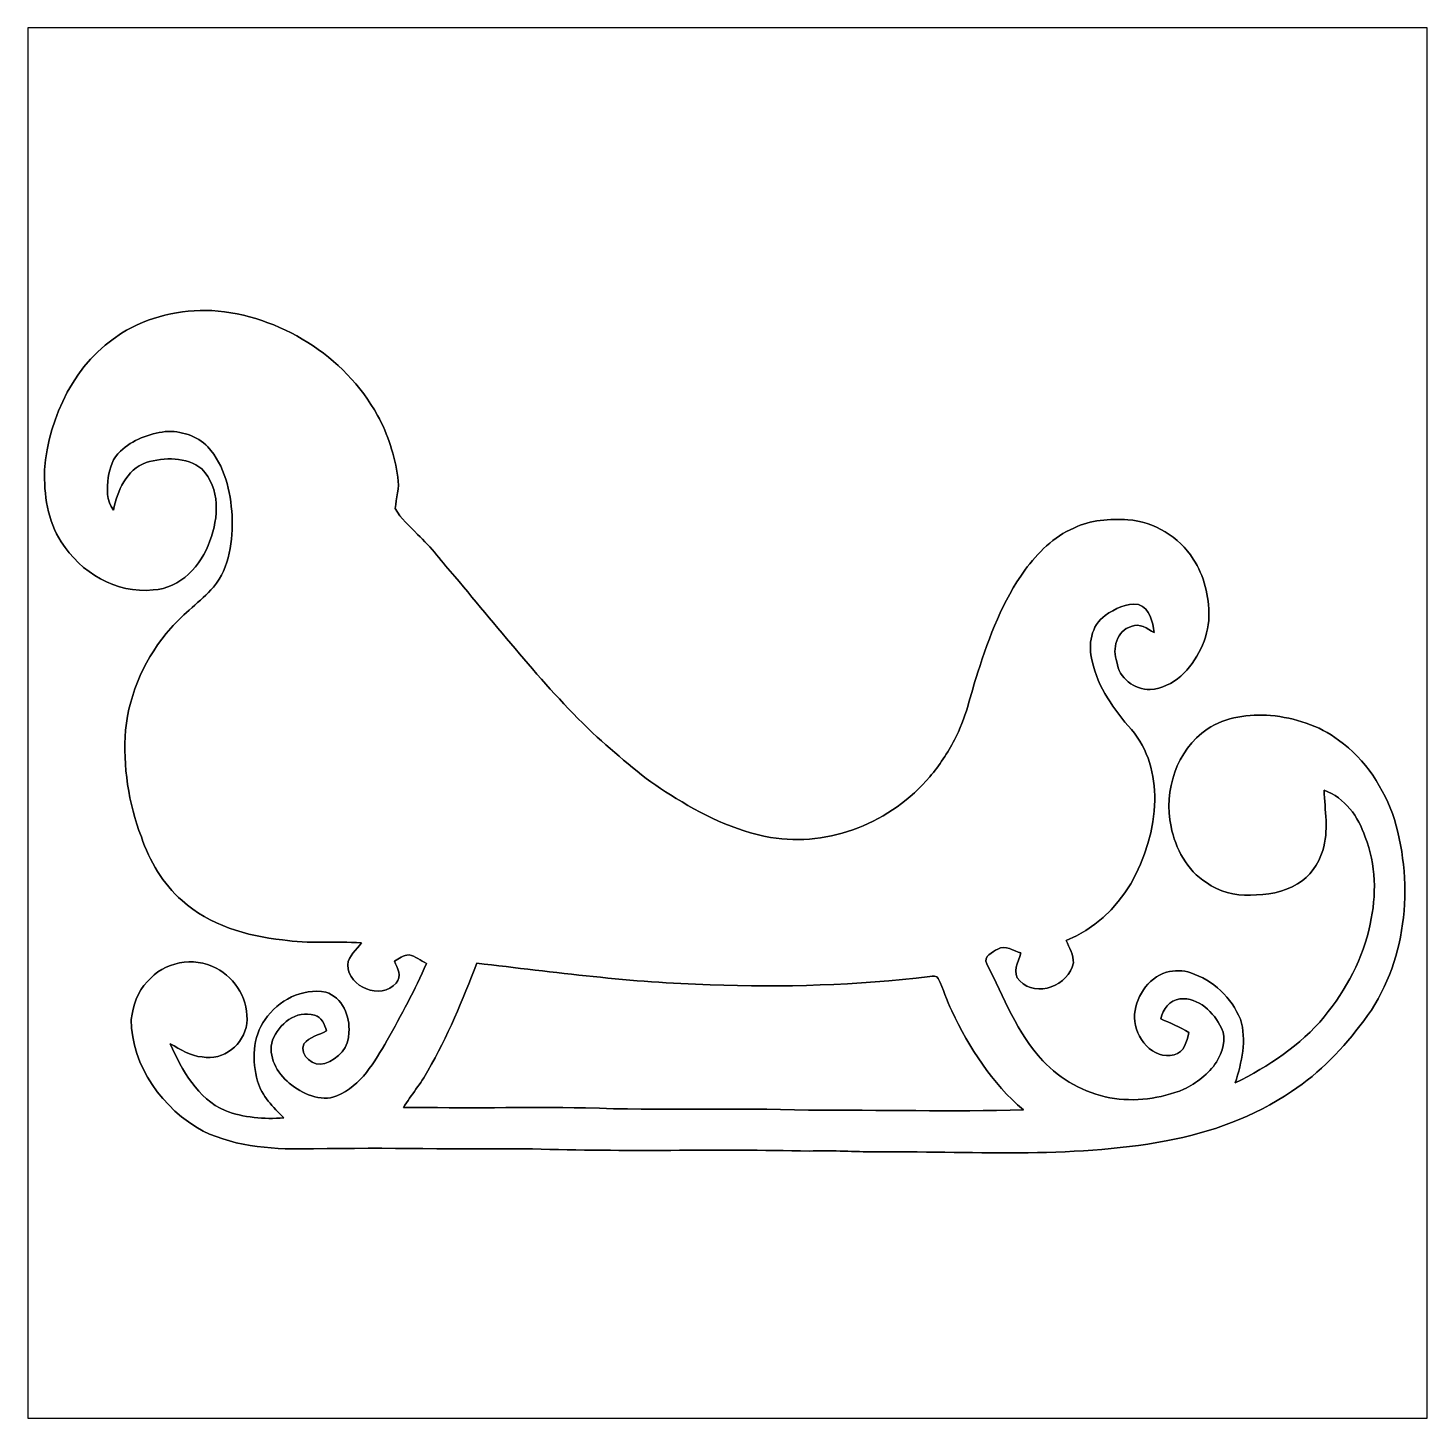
# Model space of a CAD drawing. Header units: centimetres. Extents: x -16.8 to 16.8, y -16.7 to 16.7.
import ezdxf

# ---------------------------------------------------------------- set-up
doc = ezdxf.new("R2010")
doc.units = ezdxf.units.CM
doc.header["$MEASUREMENT"] = 0
doc.layers.add('Layer 1', color=7, linetype='Continuous')

msp = doc.modelspace()

# ---------------------------------------------------------------- linework, layer by layer
at = {"layer": 'Layer 1', "color": 7}
for points, knots in [([(-16.77458, 16.66875), (-16.77458, 16.66875), (16.77458, 16.66875), (16.77458, 16.66875), (16.77458, 16.66875), (16.77458, 16.66875), (16.77458, -16.66875), (16.77458, -16.66875), (16.77458, -16.66875), (16.77458, -16.66875), (-16.77458, -16.66875), (-16.77458, -16.66875), (-16.77458, -16.66875), (-16.77458, -16.66875), (-16.77458, 16.66875), (-16.77458, 16.66875), (-16.77458, 16.66875), (-16.77458, 16.66875), (-16.77458, 16.66875), (-16.77458, 16.66875)], [0, 0, 0, 0, 0.16666667, 0.16666667, 0.16666667, 0.16666667, 0.33333333, 0.33333333, 0.33333333, 0.33333333, 0.5, 0.5, 0.5, 0.5, 0.66666667, 0.66666667, 0.66666667, 0.66666667, 1, 1, 1, 1]), ([(-14.52986, 9.34544), (-15.64605, 8.65505), (-16.27188, 7.35542), (-16.3763, 6.07413), (-16.3763, 6.07413), (-16.39076, 5.47899), (-16.30892, 4.85281), (-15.97695, 4.34411), (-15.97695, 4.34411), (-15.51552, 3.61527), (-14.65686, 3.08928), (-13.77491, 3.19264), (-13.77491, 3.19264), (-13.12016, 3.22686), (-12.61004, 3.77331), (-12.41566, 4.36774), (-12.41566, 4.36774), (-12.19694, 4.92196), (-12.1599, 5.63527), (-12.6044, 6.09212), (-12.6044, 6.09212), (-12.97658, 6.39092), (-13.50398, 6.37646), (-13.93966, 6.24664), (-13.93966, 6.24664), (-14.41768, 6.07342), (-14.62934, 5.56613), (-14.7253, 5.10364), (-14.7253, 5.10364), (-14.89534, 5.32448), (-14.88581, 5.62857), (-14.85159, 5.88927), (-14.85159, 5.88927), (-14.81102, 6.11611), (-14.73906, 6.35882), (-14.55949, 6.51616), (-14.55949, 6.51616), (-14.26916, 6.79556), (-13.8751, 6.93667), (-13.48176, 6.98923), (-13.48176, 6.98923), (-13.11169, 7.01428), (-12.72434, 6.89116), (-12.46258, 6.62234), (-12.46258, 6.62234), (-12.05406, 6.17573), (-11.91331, 5.56048), (-11.88191, 4.97276), (-11.88191, 4.97276), (-11.85968, 4.37727), (-11.93165, 3.73592), (-12.32676, 3.26002), (-12.32676, 3.26002), (-12.63968, 2.90266), (-13.0429, 2.6356), (-13.35088, 2.27295), (-13.35088, 2.27295), (-13.94919, 1.59632), (-14.34148, 0.73025), (-14.43743, -0.16933), (-14.43743, -0.16933), (-14.49493, -1.03823), (-14.37005, -1.91982), (-14.05573, -2.73297), (-14.05573, -2.73297), (-13.86029, -3.31011), (-13.54243, -3.85657), (-13.07783, -4.25838), (-13.07783, -4.25838), (-12.42342, -4.85669), (-11.53231, -5.10328), (-10.67153, -5.20382), (-10.67153, -5.20382), (-10.04358, -5.29449), (-9.40753, -5.23769), (-8.77676, -5.2705), (-8.77676, -5.2705), (-8.89353, -5.44266), (-9.09461, -5.58059), (-9.10766, -5.80319), (-9.10766, -5.80319), (-9.09355, -6.34118), (-8.31003, -6.65551), (-7.94597, -6.23605), (-7.94597, -6.23605), (-7.8045, -6.07801), (-7.90575, -5.87128), (-7.98936, -5.71429), (-7.98936, -5.71429), (-7.88035, -5.64903), (-7.76817, -5.5686), (-7.63764, -5.56154), (-7.63764, -5.56154), (-7.48277, -5.58835), (-7.35965, -5.69842), (-7.22136, -5.7658), (-7.22136, -5.7658), (-7.49088, -6.40115), (-7.8292, -7.00511), (-8.1594, -7.61048), (-8.1594, -7.61048), (-8.46208, -8.12694), (-8.78734, -8.69774), (-9.36625, -8.94468), (-9.36625, -8.94468), (-9.76877, -9.09955), (-10.19634, -8.89), (-10.5089, -8.63953), (-10.5089, -8.63953), (-10.8017, -8.39505), (-11.03101, -7.99536), (-10.91106, -7.60801), (-10.91106, -7.60801), (-10.76219, -7.22136), (-10.34098, -6.87105), (-9.90565, -7.01005), (-9.90565, -7.01005), (-9.72644, -7.04215), (-9.66717, -7.239), (-9.61496, -7.3854), (-9.61496, -7.3854), (-9.79417, -7.48736), (-10.03018, -7.51981), (-10.15683, -7.69479), (-10.15683, -7.69479), (-10.27677, -7.98301), (-9.91976, -8.25747), (-9.65271, -8.16434), (-9.65271, -8.16434), (-9.34297, -8.06309), (-9.05828, -7.77064), (-9.0805, -7.42632), (-9.0805, -7.42632), (-9.04311, -7.0358), (-9.23184, -6.57542), (-9.63401, -6.45654), (-9.63401, -6.45654), (-10.1981, -6.34894), (-10.77313, -6.65162), (-11.08957, -7.11235), (-11.08957, -7.11235), (-11.39931, -7.5311), (-11.3986, -8.10507), (-11.26984, -8.58943), (-11.26984, -8.58943), (-11.16506, -8.94574), (-10.89942, -9.21526), (-10.64119, -9.4675), (-10.64119, -9.4675), (-11.11356, -9.51265), (-11.6018, -9.4615), (-12.04807, -9.29711), (-12.04807, -9.29711), (-12.71235, -9.00606), (-13.07959, -8.32591), (-13.36111, -7.69444), (-13.36111, -7.69444), (-13.11734, -7.82249), (-12.88239, -7.99077), (-12.59699, -8.00876), (-12.59699, -8.00876), (-12.09111, -8.11036), (-11.59157, -7.70678), (-11.52772, -7.20866), (-11.52772, -7.20866), (-11.4741, -6.67314), (-11.78207, -6.11822), (-12.26503, -5.88045), (-12.26503, -5.88045), (-12.79454, -5.588), (-13.5255, -5.72946), (-13.90756, -6.20042), (-13.90756, -6.20042), (-14.1545, -6.43819), (-14.25293, -6.78039), (-14.29949, -7.10953), (-14.29949, -7.10953), (-14.28926, -8.23489), (-13.54138, -9.26218), (-12.57335, -9.78747), (-12.57335, -9.78747), (-11.75703, -10.18611), (-10.82287, -10.22773), (-9.93069, -10.21503), (-9.93069, -10.21503), (-8.1788, -10.17376), (-6.42655, -10.23373), (-4.67431, -10.21186), (-4.67431, -10.21186), (-2.46451, -10.293), (-0.25259, -10.21186), (1.95792, -10.26724), (1.95792, -10.26724), (2.45181, -10.24572), (2.94534, -10.2803), (3.43958, -10.28347), (3.43958, -10.28347), (5.7972, -10.26195), (8.18197, -10.4588), (10.51631, -10.02347), (10.51631, -10.02347), (11.58275, -9.82416), (12.62768, -9.4488), (13.52762, -8.83461), (13.52762, -8.83461), (14.20918, -8.39223), (14.77222, -7.7911), (15.25693, -7.1441), (15.25693, -7.1441), (16.28105, -5.78344), (16.47261, -3.9183), (15.99177, -2.31316), (15.99177, -2.31316), (15.74341, -1.56916), (15.30279, -0.86819), (14.65474, -0.41063), (14.65474, -0.41063), (14.18519, -0.05398), (13.60276, 0.11853), (13.0242, 0.1838), (13.0242, 0.1838), (12.50386, 0.21943), (11.94964, 0.14534), (11.50444, -0.14464), (11.50444, -0.14464), (10.76854, -0.65229), (10.45281, -1.62348), (10.6359, -2.48497), (10.6359, -2.48497), (10.74702, -3.01025), (11.01302, -3.5366), (11.48292, -3.82658), (11.48292, -3.82658), (11.78384, -4.05659), (12.16872, -4.13914), (12.5409, -4.12997), (12.5409, -4.12997), (12.9286, -4.12221), (13.33288, -4.06894), (13.66696, -3.85692), (13.66696, -3.85692), (13.97353, -3.6897), (14.17002, -3.38032), (14.27445, -3.05541), (14.27445, -3.05541), (14.42402, -2.5848), (14.32101, -2.09232), (14.30796, -1.61114), (14.30796, -1.61114), (14.80432, -1.79846), (15.13381, -2.24367), (15.28939, -2.73579), (15.28939, -2.73579), (15.55609, -3.39584), (15.56491, -4.13279), (15.41251, -4.82177), (15.41251, -4.82177), (15.24741, -5.64303), (14.8336, -6.39657), (14.31114, -7.04427), (14.31114, -7.04427), (13.73893, -7.73183), (12.97411, -8.23771), (12.17789, -8.63), (12.17789, -8.63), (12.32817, -8.14317), (12.45976, -7.60801), (12.2996, -7.10671), (12.2996, -7.10671), (12.08546, -6.59024), (11.64731, -6.16056), (11.10791, -5.99546), (11.10791, -5.99546), (10.92517, -5.9115), (10.71562, -5.93866), (10.52548, -5.97359), (10.52548, -5.97359), (10.06969, -6.1214), (9.76171, -6.60118), (9.75819, -7.07249), (9.75819, -7.07249), (9.76806, -7.54697), (10.20022, -8.08355), (10.71104, -7.96078), (10.71104, -7.96078), (10.94811, -7.89975), (11.01937, -7.63199), (11.06135, -7.42386), (11.06135, -7.42386), (10.84862, -7.29051), (10.61614, -7.19596), (10.38825, -7.0933), (10.38825, -7.0933), (10.44257, -6.86329), (10.60062, -6.65233), (10.84897, -6.61529), (10.84897, -6.61529), (11.29594, -6.57296), (11.66566, -6.94161), (11.8424, -7.31626), (11.8424, -7.31626), (11.98386, -7.57908), (11.86427, -7.89305), (11.72669, -8.13047), (11.72669, -8.13047), (11.53689, -8.42116), (11.24479, -8.62894), (10.94034, -8.78558), (10.94034, -8.78558), (10.38401, -9.01065), (9.76418, -9.09638), (9.17081, -8.98701), (9.17081, -8.98701), (8.56051, -8.86848), (7.98336, -8.56086), (7.56356, -8.09978), (7.56356, -8.09978), (6.93702, -7.44008), (6.62728, -6.57084), (6.21877, -5.77603), (6.21877, -5.77603), (6.11964, -5.59788), (6.36235, -5.49099), (6.47947, -5.42043), (6.47947, -5.42043), (6.66115, -5.32447), (6.86364, -5.46206), (7.0358, -5.51603), (7.0358, -5.51603), (6.96666, -5.73334), (6.81037, -5.99017), (7.00687, -6.18737), (7.00687, -6.18737), (7.41504, -6.59836), (8.18586, -6.2925), (8.29416, -5.75557), (8.29416, -5.75557), (8.30157, -5.5626), (8.19503, -5.38727), (8.122, -5.21511), (8.122, -5.21511), (9.45797, -4.68983), (10.2041, -3.23391), (10.24396, -1.85244), (10.24396, -1.85244), (10.2556, -1.24531), (10.09191, -0.62089), (9.68446, -0.15804), (9.68446, -0.15804), (9.26853, 0.31926), (8.88153, 0.85196), (8.74642, 1.48343), (8.74642, 1.48343), (8.64059, 1.86831), (8.71502, 2.33997), (9.05863, 2.58198), (9.05863, 2.58198), (9.29005, 2.73614), (9.56557, 2.88255), (9.85414, 2.8381), (9.85414, 2.8381), (10.1406, 2.74391), (10.1921, 2.42429), (10.23267, 2.16782), (10.23267, 2.16782), (10.06546, 2.25743), (9.88554, 2.41018), (9.68375, 2.31246), (9.68375, 2.31246), (9.3345, 2.23026), (9.21702, 1.76706), (9.33662, 1.46544), (9.33662, 1.46544), (9.38318, 1.07421), (9.75466, 0.79692), (10.13919, 0.80045), (10.13919, 0.80045), (10.41153, 0.82938), (10.66659, 0.94298), (10.87226, 1.12289), (10.87226, 1.12289), (11.26243, 1.50107), (11.5316, 2.01189), (11.54642, 2.56258), (11.54642, 2.56258), (11.54218, 3.03918), (11.436, 3.53307), (11.16506, 3.93206), (11.16506, 3.93206), (10.83063, 4.46899), (10.23232, 4.82353), (9.60261, 4.87645), (9.60261, 4.87645), (9.16622, 4.89585), (8.70409, 4.87892), (8.30651, 4.67572), (8.30651, 4.67572), (7.82073, 4.46899), (7.44079, 4.08023), (7.13034, 3.6636), (7.13034, 3.6636), (6.5973, 2.93264), (6.28086, 2.07363), (6.00287, 1.22132), (6.00287, 1.22132), (5.82542, 0.67769), (5.71747, 0.10478), (5.44512, -0.40323), (5.44512, -0.40323), (5.28002, -0.71826), (5.08141, -1.01671), (4.85175, -1.2887), (4.85175, -1.2887), (3.93665, -2.37349), (2.44651, -2.9845), (1.0347, -2.74391), (1.0347, -2.74391), (0.16651, -2.59327), (-0.63112, -2.18863), (-1.36843, -1.7212), (-1.36843, -1.7212), (-2.01048, -1.33632), (-2.56364, -0.82762), (-3.12596, -0.33867), (-3.12596, -0.33867), (-4.37691, 0.84102), (-5.43101, 2.20521), (-6.54156, 3.51261), (-6.54156, 3.51261), (-6.83436, 3.8541), (-7.10671, 4.21464), (-7.43444, 4.52473), (-7.43444, 4.52473), (-7.62071, 4.72122), (-7.83802, 4.90044), (-7.96572, 5.14315), (-7.96572, 5.14315), (-7.95126, 5.39362), (-7.85566, 5.63986), (-7.90646, 5.89386), (-7.90646, 5.89386), (-7.97983, 6.41138), (-8.14176, 6.91868), (-8.39188, 7.37835), (-8.39188, 7.37835), (-9.18669, 8.80745), (-10.73644, 9.77618), (-12.36451, 9.89259), (-12.36451, 9.89259), (-13.11839, 9.91588), (-13.88886, 9.75325), (-14.52986, 9.34544)], [0, 0, 0, 0, 0.00877193, 0.00877193, 0.00877193, 0.00877193, 0.01754386, 0.01754386, 0.01754386, 0.01754386, 0.02631579, 0.02631579, 0.02631579, 0.02631579, 0.03508772, 0.03508772, 0.03508772, 0.03508772, 0.04385965, 0.04385965, 0.04385965, 0.04385965, 0.05263158, 0.05263158, 0.05263158, 0.05263158, 0.06140351, 0.06140351, 0.06140351, 0.06140351, 0.07017544, 0.07017544, 0.07017544, 0.07017544, 0.07894737, 0.07894737, 0.07894737, 0.07894737, 0.0877193, 0.0877193, 0.0877193, 0.0877193, 0.09649123, 0.09649123, 0.09649123, 0.09649123, 0.10526316, 0.10526316, 0.10526316, 0.10526316, 0.11403509, 0.11403509, 0.11403509, 0.11403509, 0.12280702, 0.12280702, 0.12280702, 0.12280702, 0.13157895, 0.13157895, 0.13157895, 0.13157895, 0.14035088, 0.14035088, 0.14035088, 0.14035088, 0.14912281, 0.14912281, 0.14912281, 0.14912281, 0.15789474, 0.15789474, 0.15789474, 0.15789474, 0.16666667, 0.16666667, 0.16666667, 0.16666667, 0.1754386, 0.1754386, 0.1754386, 0.1754386, 0.18421053, 0.18421053, 0.18421053, 0.18421053, 0.19298246, 0.19298246, 0.19298246, 0.19298246, 0.20175439, 0.20175439, 0.20175439, 0.20175439, 0.21052632, 0.21052632, 0.21052632, 0.21052632, 0.21929825, 0.21929825, 0.21929825, 0.21929825, 0.22807018, 0.22807018, 0.22807018, 0.22807018, 0.23684211, 0.23684211, 0.23684211, 0.23684211, 0.24561404, 0.24561404, 0.24561404, 0.24561404, 0.25438596, 0.25438596, 0.25438596, 0.25438596, 0.26315789, 0.26315789, 0.26315789, 0.26315789, 0.27192982, 0.27192982, 0.27192982, 0.27192982, 0.28070175, 0.28070175, 0.28070175, 0.28070175, 0.28947368, 0.28947368, 0.28947368, 0.28947368, 0.29824561, 0.29824561, 0.29824561, 0.29824561, 0.30701754, 0.30701754, 0.30701754, 0.30701754, 0.31578947, 0.31578947, 0.31578947, 0.31578947, 0.3245614, 0.3245614, 0.3245614, 0.3245614, 0.33333333, 0.33333333, 0.33333333, 0.33333333, 0.34210526, 0.34210526, 0.34210526, 0.34210526, 0.35087719, 0.35087719, 0.35087719, 0.35087719, 0.35964912, 0.35964912, 0.35964912, 0.35964912, 0.36842105, 0.36842105, 0.36842105, 0.36842105, 0.37719298, 0.37719298, 0.37719298, 0.37719298, 0.38596491, 0.38596491, 0.38596491, 0.38596491, 0.39473684, 0.39473684, 0.39473684, 0.39473684, 0.40350877, 0.40350877, 0.40350877, 0.40350877, 0.4122807, 0.4122807, 0.4122807, 0.4122807, 0.42105263, 0.42105263, 0.42105263, 0.42105263, 0.42982456, 0.42982456, 0.42982456, 0.42982456, 0.43859649, 0.43859649, 0.43859649, 0.43859649, 0.44736842, 0.44736842, 0.44736842, 0.44736842, 0.45614035, 0.45614035, 0.45614035, 0.45614035, 0.46491228, 0.46491228, 0.46491228, 0.46491228, 0.47368421, 0.47368421, 0.47368421, 0.47368421, 0.48245614, 0.48245614, 0.48245614, 0.48245614, 0.49122807, 0.49122807, 0.49122807, 0.49122807, 0.5, 0.5, 0.5, 0.5, 0.50877193, 0.50877193, 0.50877193, 0.50877193, 0.51754386, 0.51754386, 0.51754386, 0.51754386, 0.52631579, 0.52631579, 0.52631579, 0.52631579, 0.53508772, 0.53508772, 0.53508772, 0.53508772, 0.54385965, 0.54385965, 0.54385965, 0.54385965, 0.55263158, 0.55263158, 0.55263158, 0.55263158, 0.56140351, 0.56140351, 0.56140351, 0.56140351, 0.57017544, 0.57017544, 0.57017544, 0.57017544, 0.57894737, 0.57894737, 0.57894737, 0.57894737, 0.5877193, 0.5877193, 0.5877193, 0.5877193, 0.59649123, 0.59649123, 0.59649123, 0.59649123, 0.60526316, 0.60526316, 0.60526316, 0.60526316, 0.61403509, 0.61403509, 0.61403509, 0.61403509, 0.62280702, 0.62280702, 0.62280702, 0.62280702, 0.63157895, 0.63157895, 0.63157895, 0.63157895, 0.64035088, 0.64035088, 0.64035088, 0.64035088, 0.64912281, 0.64912281, 0.64912281, 0.64912281, 0.65789474, 0.65789474, 0.65789474, 0.65789474, 0.66666667, 0.66666667, 0.66666667, 0.66666667, 0.6754386, 0.6754386, 0.6754386, 0.6754386, 0.68421053, 0.68421053, 0.68421053, 0.68421053, 0.69298246, 0.69298246, 0.69298246, 0.69298246, 0.70175439, 0.70175439, 0.70175439, 0.70175439, 0.71052632, 0.71052632, 0.71052632, 0.71052632, 0.71929825, 0.71929825, 0.71929825, 0.71929825, 0.72807018, 0.72807018, 0.72807018, 0.72807018, 0.73684211, 0.73684211, 0.73684211, 0.73684211, 0.74561404, 0.74561404, 0.74561404, 0.74561404, 0.75438596, 0.75438596, 0.75438596, 0.75438596, 0.76315789, 0.76315789, 0.76315789, 0.76315789, 0.77192982, 0.77192982, 0.77192982, 0.77192982, 0.78070175, 0.78070175, 0.78070175, 0.78070175, 0.78947368, 0.78947368, 0.78947368, 0.78947368, 0.79824561, 0.79824561, 0.79824561, 0.79824561, 0.80701754, 0.80701754, 0.80701754, 0.80701754, 0.81578947, 0.81578947, 0.81578947, 0.81578947, 0.8245614, 0.8245614, 0.8245614, 0.8245614, 0.83333333, 0.83333333, 0.83333333, 0.83333333, 0.84210526, 0.84210526, 0.84210526, 0.84210526, 0.85087719, 0.85087719, 0.85087719, 0.85087719, 0.85964912, 0.85964912, 0.85964912, 0.85964912, 0.86842105, 0.86842105, 0.86842105, 0.86842105, 0.87719298, 0.87719298, 0.87719298, 0.87719298, 0.88596491, 0.88596491, 0.88596491, 0.88596491, 0.89473684, 0.89473684, 0.89473684, 0.89473684, 0.90350877, 0.90350877, 0.90350877, 0.90350877, 0.9122807, 0.9122807, 0.9122807, 0.9122807, 0.92105263, 0.92105263, 0.92105263, 0.92105263, 0.92982456, 0.92982456, 0.92982456, 0.92982456, 0.93859649, 0.93859649, 0.93859649, 0.93859649, 0.94736842, 0.94736842, 0.94736842, 0.94736842, 0.95614035, 0.95614035, 0.95614035, 0.95614035, 0.96491228, 0.96491228, 0.96491228, 0.96491228, 0.97368421, 0.97368421, 0.97368421, 0.97368421, 0.98245614, 0.98245614, 0.98245614, 0.98245614, 1, 1, 1, 1]), ([(-6.00816, -5.76192), (-4.14867, -5.97359), (-2.29023, -6.2297), (-0.41698, -6.27839), (-0.41698, -6.27839), (1.34126, -6.33836), (3.10515, -6.29885), (4.85211, -6.07836), (4.85211, -6.07836), (4.91878, -6.07272), (5.0165, -6.05084), (5.05495, -6.12387), (5.05495, -6.12387), (5.1749, -6.37752), (5.25604, -6.64774), (5.37739, -6.90139), (5.37739, -6.90139), (5.79931, -7.79004), (6.34118, -8.63882), (7.09754, -9.28053), (7.09754, -9.28053), (5.37916, -9.32039), (3.66042, -9.28088), (1.94204, -9.28687), (1.94204, -9.28687), (0.16087, -9.21632), (-1.62313, -9.30839), (-3.40395, -9.22831), (-3.40395, -9.22831), (-4.85916, -9.2142), (-6.31437, -9.23854), (-7.76958, -9.21773), (-7.76958, -9.21773), (-7.58508, -8.91787), (-7.35401, -8.64905), (-7.18256, -8.34072), (-7.18256, -8.34072), (-6.7116, -7.51981), (-6.35282, -6.64139), (-6.00816, -5.76192)], [0, 0, 0, 0, 0.09090909, 0.09090909, 0.09090909, 0.09090909, 0.18181818, 0.18181818, 0.18181818, 0.18181818, 0.27272727, 0.27272727, 0.27272727, 0.27272727, 0.36363636, 0.36363636, 0.36363636, 0.36363636, 0.45454545, 0.45454545, 0.45454545, 0.45454545, 0.54545455, 0.54545455, 0.54545455, 0.54545455, 0.63636364, 0.63636364, 0.63636364, 0.63636364, 0.72727273, 0.72727273, 0.72727273, 0.72727273, 0.81818182, 0.81818182, 0.81818182, 0.81818182, 1, 1, 1, 1])]:
    msp.add_open_spline(points, degree=3, knots=knots, dxfattribs=at)
at = {"layer": 'Layer 1', "color": 250}
for points, knots in [([(-14.52986, 9.34544), (-13.88886, 9.75325), (-13.11839, 9.91588), (-12.36451, 9.89259), (-12.36451, 9.89259), (-10.73644, 9.77618), (-9.18669, 8.80745), (-8.39188, 7.37835), (-8.39188, 7.37835), (-8.14176, 6.91868), (-7.97983, 6.41138), (-7.90646, 5.89386), (-7.90646, 5.89386), (-7.85566, 5.63986), (-7.95126, 5.39362), (-7.96572, 5.14315), (-7.96572, 5.14315), (-7.83802, 4.90044), (-7.62071, 4.72122), (-7.43444, 4.52473), (-7.43444, 4.52473), (-7.10671, 4.21464), (-6.83436, 3.8541), (-6.54156, 3.51261), (-6.54156, 3.51261), (-5.43101, 2.20521), (-4.37691, 0.84102), (-3.12596, -0.33867), (-3.12596, -0.33867), (-2.56364, -0.82762), (-2.01048, -1.33632), (-1.36843, -1.7212), (-1.36843, -1.7212), (-0.63112, -2.18863), (0.16651, -2.59327), (1.0347, -2.74391), (1.0347, -2.74391), (2.44651, -2.9845), (3.93665, -2.37349), (4.85175, -1.2887), (4.85175, -1.2887), (5.08141, -1.01671), (5.28002, -0.71826), (5.44512, -0.40323), (5.44512, -0.40323), (5.71747, 0.10478), (5.82542, 0.67769), (6.00287, 1.22132), (6.00287, 1.22132), (6.28086, 2.07363), (6.5973, 2.93264), (7.13034, 3.6636), (7.13034, 3.6636), (7.44079, 4.08023), (7.82073, 4.46899), (8.30651, 4.67572), (8.30651, 4.67572), (8.70409, 4.87892), (9.16622, 4.89585), (9.60261, 4.87645), (9.60261, 4.87645), (10.23232, 4.82353), (10.83063, 4.46899), (11.16506, 3.93206), (11.16506, 3.93206), (11.436, 3.53307), (11.54218, 3.03918), (11.54642, 2.56258), (11.54642, 2.56258), (11.5316, 2.01189), (11.26243, 1.50107), (10.87226, 1.12289), (10.87226, 1.12289), (10.66659, 0.94298), (10.41153, 0.82938), (10.13919, 0.80045), (10.13919, 0.80045), (9.75466, 0.79692), (9.38318, 1.07421), (9.33662, 1.46544), (9.33662, 1.46544), (9.21702, 1.76706), (9.3345, 2.23026), (9.68375, 2.31246), (9.68375, 2.31246), (9.88554, 2.41018), (10.06546, 2.25743), (10.23267, 2.16782), (10.23267, 2.16782), (10.1921, 2.42429), (10.1406, 2.74391), (9.85414, 2.8381), (9.85414, 2.8381), (9.56557, 2.88255), (9.29005, 2.73614), (9.05863, 2.58198), (9.05863, 2.58198), (8.71502, 2.33997), (8.64059, 1.86831), (8.74642, 1.48343), (8.74642, 1.48343), (8.88153, 0.85196), (9.26853, 0.31926), (9.68446, -0.15804), (9.68446, -0.15804), (10.09191, -0.62089), (10.2556, -1.24531), (10.24396, -1.85244), (10.24396, -1.85244), (10.2041, -3.23391), (9.45797, -4.68983), (8.122, -5.21511), (8.122, -5.21511), (8.19503, -5.38727), (8.30157, -5.5626), (8.29416, -5.75557), (8.29416, -5.75557), (8.18586, -6.2925), (7.41504, -6.59836), (7.00687, -6.18737), (7.00687, -6.18737), (6.81037, -5.99017), (6.96666, -5.73334), (7.0358, -5.51603), (7.0358, -5.51603), (6.86364, -5.46206), (6.66115, -5.32447), (6.47947, -5.42043), (6.47947, -5.42043), (6.36235, -5.49099), (6.11964, -5.59788), (6.21877, -5.77603), (6.21877, -5.77603), (6.62728, -6.57084), (6.93702, -7.44008), (7.56356, -8.09978), (7.56356, -8.09978), (7.98336, -8.56086), (8.56051, -8.86848), (9.17081, -8.98701), (9.17081, -8.98701), (9.76418, -9.09638), (10.38401, -9.01065), (10.94034, -8.78558), (10.94034, -8.78558), (11.24479, -8.62894), (11.53689, -8.42116), (11.72669, -8.13047), (11.72669, -8.13047), (11.86427, -7.89305), (11.98386, -7.57908), (11.8424, -7.31626), (11.8424, -7.31626), (11.66566, -6.94161), (11.29594, -6.57296), (10.84897, -6.61529), (10.84897, -6.61529), (10.60062, -6.65233), (10.44257, -6.86329), (10.38825, -7.0933), (10.38825, -7.0933), (10.61614, -7.19596), (10.84862, -7.29051), (11.06135, -7.42386), (11.06135, -7.42386), (11.01937, -7.63199), (10.94811, -7.89975), (10.71104, -7.96078), (10.71104, -7.96078), (10.20022, -8.08355), (9.76806, -7.54697), (9.75819, -7.07249), (9.75819, -7.07249), (9.76171, -6.60118), (10.06969, -6.1214), (10.52548, -5.97359), (10.52548, -5.97359), (10.71562, -5.93866), (10.92517, -5.9115), (11.10791, -5.99546), (11.10791, -5.99546), (11.64731, -6.16056), (12.08546, -6.59024), (12.2996, -7.10671), (12.2996, -7.10671), (12.45976, -7.60801), (12.32817, -8.14317), (12.17789, -8.63), (12.17789, -8.63), (12.97411, -8.23771), (13.73893, -7.73183), (14.31114, -7.04427), (14.31114, -7.04427), (14.8336, -6.39657), (15.24741, -5.64303), (15.41251, -4.82177), (15.41251, -4.82177), (15.56491, -4.13279), (15.55609, -3.39584), (15.28939, -2.73579), (15.28939, -2.73579), (15.13381, -2.24367), (14.80432, -1.79846), (14.30796, -1.61114), (14.30796, -1.61114), (14.32101, -2.09232), (14.42402, -2.5848), (14.27445, -3.05541), (14.27445, -3.05541), (14.17002, -3.38032), (13.97353, -3.6897), (13.66696, -3.85692), (13.66696, -3.85692), (13.33288, -4.06894), (12.9286, -4.12221), (12.5409, -4.12997), (12.5409, -4.12997), (12.16872, -4.13914), (11.78384, -4.05659), (11.48292, -3.82658), (11.48292, -3.82658), (11.01302, -3.5366), (10.74702, -3.01025), (10.6359, -2.48497), (10.6359, -2.48497), (10.45281, -1.62348), (10.76854, -0.65229), (11.50444, -0.14464), (11.50444, -0.14464), (11.94964, 0.14534), (12.50386, 0.21943), (13.0242, 0.1838), (13.0242, 0.1838), (13.60276, 0.11853), (14.18519, -0.05398), (14.65474, -0.41063), (14.65474, -0.41063), (15.30279, -0.86819), (15.74341, -1.56916), (15.99177, -2.31316), (15.99177, -2.31316), (16.47261, -3.9183), (16.28105, -5.78344), (15.25693, -7.1441), (15.25693, -7.1441), (14.77222, -7.7911), (14.20918, -8.39223), (13.52762, -8.83461), (13.52762, -8.83461), (12.62768, -9.4488), (11.58275, -9.82416), (10.51631, -10.02347), (10.51631, -10.02347), (8.18197, -10.4588), (5.7972, -10.26195), (3.43958, -10.28347), (3.43958, -10.28347), (2.94534, -10.2803), (2.45181, -10.24572), (1.95792, -10.26724), (1.95792, -10.26724), (-0.25259, -10.21186), (-2.46451, -10.293), (-4.67431, -10.21186), (-4.67431, -10.21186), (-6.42655, -10.23373), (-8.1788, -10.17376), (-9.93069, -10.21503), (-9.93069, -10.21503), (-10.82287, -10.22773), (-11.75703, -10.18611), (-12.57335, -9.78747), (-12.57335, -9.78747), (-13.54138, -9.26218), (-14.28926, -8.23489), (-14.29949, -7.10953), (-14.29949, -7.10953), (-14.25293, -6.78039), (-14.1545, -6.43819), (-13.90756, -6.20042), (-13.90756, -6.20042), (-13.5255, -5.72946), (-12.79454, -5.588), (-12.26503, -5.88045), (-12.26503, -5.88045), (-11.78207, -6.11822), (-11.4741, -6.67314), (-11.52772, -7.20866), (-11.52772, -7.20866), (-11.59157, -7.70678), (-12.09111, -8.11036), (-12.59699, -8.00876), (-12.59699, -8.00876), (-12.88239, -7.99077), (-13.11734, -7.82249), (-13.36111, -7.69444), (-13.36111, -7.69444), (-13.07959, -8.32591), (-12.71235, -9.00606), (-12.04807, -9.29711), (-12.04807, -9.29711), (-11.6018, -9.4615), (-11.11356, -9.51265), (-10.64119, -9.4675), (-10.64119, -9.4675), (-10.89942, -9.21526), (-11.16506, -8.94574), (-11.26984, -8.58943), (-11.26984, -8.58943), (-11.3986, -8.10507), (-11.39931, -7.5311), (-11.08957, -7.11235), (-11.08957, -7.11235), (-10.77313, -6.65162), (-10.1981, -6.34894), (-9.63401, -6.45654), (-9.63401, -6.45654), (-9.23184, -6.57542), (-9.04311, -7.0358), (-9.0805, -7.42632), (-9.0805, -7.42632), (-9.05828, -7.77064), (-9.34297, -8.06309), (-9.65271, -8.16434), (-9.65271, -8.16434), (-9.91976, -8.25747), (-10.27677, -7.98301), (-10.15683, -7.69479), (-10.15683, -7.69479), (-10.03018, -7.51981), (-9.79417, -7.48736), (-9.61496, -7.3854), (-9.61496, -7.3854), (-9.66717, -7.239), (-9.72644, -7.04215), (-9.90565, -7.01005), (-9.90565, -7.01005), (-10.34098, -6.87105), (-10.76219, -7.22136), (-10.91106, -7.60801), (-10.91106, -7.60801), (-11.03101, -7.99536), (-10.8017, -8.39505), (-10.5089, -8.63953), (-10.5089, -8.63953), (-10.19634, -8.89), (-9.76877, -9.09955), (-9.36625, -8.94468), (-9.36625, -8.94468), (-8.78734, -8.69774), (-8.46208, -8.12694), (-8.1594, -7.61048), (-8.1594, -7.61048), (-7.8292, -7.00511), (-7.49088, -6.40115), (-7.22136, -5.7658), (-7.22136, -5.7658), (-7.35965, -5.69842), (-7.48277, -5.58835), (-7.63764, -5.56154), (-7.63764, -5.56154), (-7.76817, -5.5686), (-7.88035, -5.64903), (-7.98936, -5.71429), (-7.98936, -5.71429), (-7.90575, -5.87128), (-7.8045, -6.07801), (-7.94597, -6.23605), (-7.94597, -6.23605), (-8.31003, -6.65551), (-9.09355, -6.34118), (-9.10766, -5.80319), (-9.10766, -5.80319), (-9.09461, -5.58059), (-8.89353, -5.44266), (-8.77676, -5.2705), (-8.77676, -5.2705), (-9.40753, -5.23769), (-10.04358, -5.29449), (-10.67153, -5.20382), (-10.67153, -5.20382), (-11.53231, -5.10328), (-12.42342, -4.85669), (-13.07783, -4.25838), (-13.07783, -4.25838), (-13.54243, -3.85657), (-13.86029, -3.31011), (-14.05573, -2.73297), (-14.05573, -2.73297), (-14.37005, -1.91982), (-14.49493, -1.03823), (-14.43743, -0.16933), (-14.43743, -0.16933), (-14.34148, 0.73025), (-13.94919, 1.59632), (-13.35088, 2.27295), (-13.35088, 2.27295), (-13.0429, 2.6356), (-12.63968, 2.90266), (-12.32676, 3.26002), (-12.32676, 3.26002), (-11.93165, 3.73592), (-11.85968, 4.37727), (-11.88191, 4.97276), (-11.88191, 4.97276), (-11.91331, 5.56048), (-12.05406, 6.17573), (-12.46258, 6.62234), (-12.46258, 6.62234), (-12.72434, 6.89116), (-13.11169, 7.01428), (-13.48176, 6.98923), (-13.48176, 6.98923), (-13.8751, 6.93667), (-14.26916, 6.79556), (-14.55949, 6.51616), (-14.55949, 6.51616), (-14.73906, 6.35882), (-14.81102, 6.11611), (-14.85159, 5.88927), (-14.85159, 5.88927), (-14.88581, 5.62857), (-14.89534, 5.32448), (-14.7253, 5.10364), (-14.7253, 5.10364), (-14.62934, 5.56613), (-14.41768, 6.07342), (-13.93966, 6.24664), (-13.93966, 6.24664), (-13.50398, 6.37646), (-12.97658, 6.39092), (-12.6044, 6.09212), (-12.6044, 6.09212), (-12.1599, 5.63527), (-12.19694, 4.92196), (-12.41566, 4.36774), (-12.41566, 4.36774), (-12.61004, 3.77331), (-13.12016, 3.22686), (-13.77491, 3.19264), (-13.77491, 3.19264), (-14.65686, 3.08928), (-15.51552, 3.61527), (-15.97695, 4.34411), (-15.97695, 4.34411), (-16.30892, 4.85281), (-16.39076, 5.47899), (-16.3763, 6.07413), (-16.3763, 6.07413), (-16.27188, 7.35542), (-15.64605, 8.65505), (-14.52986, 9.34544), (-14.52986, 9.34544), (-14.52986, 9.34544), (-14.52986, 9.34544), (-14.52986, 9.34544)], [0, 0, 0, 0, 0.00869565, 0.00869565, 0.00869565, 0.00869565, 0.0173913, 0.0173913, 0.0173913, 0.0173913, 0.02608696, 0.02608696, 0.02608696, 0.02608696, 0.03478261, 0.03478261, 0.03478261, 0.03478261, 0.04347826, 0.04347826, 0.04347826, 0.04347826, 0.05217391, 0.05217391, 0.05217391, 0.05217391, 0.06086957, 0.06086957, 0.06086957, 0.06086957, 0.06956522, 0.06956522, 0.06956522, 0.06956522, 0.07826087, 0.07826087, 0.07826087, 0.07826087, 0.08695652, 0.08695652, 0.08695652, 0.08695652, 0.09565217, 0.09565217, 0.09565217, 0.09565217, 0.10434783, 0.10434783, 0.10434783, 0.10434783, 0.11304348, 0.11304348, 0.11304348, 0.11304348, 0.12173913, 0.12173913, 0.12173913, 0.12173913, 0.13043478, 0.13043478, 0.13043478, 0.13043478, 0.13913043, 0.13913043, 0.13913043, 0.13913043, 0.14782609, 0.14782609, 0.14782609, 0.14782609, 0.15652174, 0.15652174, 0.15652174, 0.15652174, 0.16521739, 0.16521739, 0.16521739, 0.16521739, 0.17391304, 0.17391304, 0.17391304, 0.17391304, 0.1826087, 0.1826087, 0.1826087, 0.1826087, 0.19130435, 0.19130435, 0.19130435, 0.19130435, 0.2, 0.2, 0.2, 0.2, 0.20869565, 0.20869565, 0.20869565, 0.20869565, 0.2173913, 0.2173913, 0.2173913, 0.2173913, 0.22608696, 0.22608696, 0.22608696, 0.22608696, 0.23478261, 0.23478261, 0.23478261, 0.23478261, 0.24347826, 0.24347826, 0.24347826, 0.24347826, 0.25217391, 0.25217391, 0.25217391, 0.25217391, 0.26086957, 0.26086957, 0.26086957, 0.26086957, 0.26956522, 0.26956522, 0.26956522, 0.26956522, 0.27826087, 0.27826087, 0.27826087, 0.27826087, 0.28695652, 0.28695652, 0.28695652, 0.28695652, 0.29565217, 0.29565217, 0.29565217, 0.29565217, 0.30434783, 0.30434783, 0.30434783, 0.30434783, 0.31304348, 0.31304348, 0.31304348, 0.31304348, 0.32173913, 0.32173913, 0.32173913, 0.32173913, 0.33043478, 0.33043478, 0.33043478, 0.33043478, 0.33913043, 0.33913043, 0.33913043, 0.33913043, 0.34782609, 0.34782609, 0.34782609, 0.34782609, 0.35652174, 0.35652174, 0.35652174, 0.35652174, 0.36521739, 0.36521739, 0.36521739, 0.36521739, 0.37391304, 0.37391304, 0.37391304, 0.37391304, 0.3826087, 0.3826087, 0.3826087, 0.3826087, 0.39130435, 0.39130435, 0.39130435, 0.39130435, 0.4, 0.4, 0.4, 0.4, 0.40869565, 0.40869565, 0.40869565, 0.40869565, 0.4173913, 0.4173913, 0.4173913, 0.4173913, 0.42608696, 0.42608696, 0.42608696, 0.42608696, 0.43478261, 0.43478261, 0.43478261, 0.43478261, 0.44347826, 0.44347826, 0.44347826, 0.44347826, 0.45217391, 0.45217391, 0.45217391, 0.45217391, 0.46086957, 0.46086957, 0.46086957, 0.46086957, 0.46956522, 0.46956522, 0.46956522, 0.46956522, 0.47826087, 0.47826087, 0.47826087, 0.47826087, 0.48695652, 0.48695652, 0.48695652, 0.48695652, 0.49565217, 0.49565217, 0.49565217, 0.49565217, 0.50434783, 0.50434783, 0.50434783, 0.50434783, 0.51304348, 0.51304348, 0.51304348, 0.51304348, 0.52173913, 0.52173913, 0.52173913, 0.52173913, 0.53043478, 0.53043478, 0.53043478, 0.53043478, 0.53913043, 0.53913043, 0.53913043, 0.53913043, 0.54782609, 0.54782609, 0.54782609, 0.54782609, 0.55652174, 0.55652174, 0.55652174, 0.55652174, 0.56521739, 0.56521739, 0.56521739, 0.56521739, 0.57391304, 0.57391304, 0.57391304, 0.57391304, 0.5826087, 0.5826087, 0.5826087, 0.5826087, 0.59130435, 0.59130435, 0.59130435, 0.59130435, 0.6, 0.6, 0.6, 0.6, 0.60869565, 0.60869565, 0.60869565, 0.60869565, 0.6173913, 0.6173913, 0.6173913, 0.6173913, 0.62608696, 0.62608696, 0.62608696, 0.62608696, 0.63478261, 0.63478261, 0.63478261, 0.63478261, 0.64347826, 0.64347826, 0.64347826, 0.64347826, 0.65217391, 0.65217391, 0.65217391, 0.65217391, 0.66086957, 0.66086957, 0.66086957, 0.66086957, 0.66956522, 0.66956522, 0.66956522, 0.66956522, 0.67826087, 0.67826087, 0.67826087, 0.67826087, 0.68695652, 0.68695652, 0.68695652, 0.68695652, 0.69565217, 0.69565217, 0.69565217, 0.69565217, 0.70434783, 0.70434783, 0.70434783, 0.70434783, 0.71304348, 0.71304348, 0.71304348, 0.71304348, 0.72173913, 0.72173913, 0.72173913, 0.72173913, 0.73043478, 0.73043478, 0.73043478, 0.73043478, 0.73913043, 0.73913043, 0.73913043, 0.73913043, 0.74782609, 0.74782609, 0.74782609, 0.74782609, 0.75652174, 0.75652174, 0.75652174, 0.75652174, 0.76521739, 0.76521739, 0.76521739, 0.76521739, 0.77391304, 0.77391304, 0.77391304, 0.77391304, 0.7826087, 0.7826087, 0.7826087, 0.7826087, 0.79130435, 0.79130435, 0.79130435, 0.79130435, 0.8, 0.8, 0.8, 0.8, 0.80869565, 0.80869565, 0.80869565, 0.80869565, 0.8173913, 0.8173913, 0.8173913, 0.8173913, 0.82608696, 0.82608696, 0.82608696, 0.82608696, 0.83478261, 0.83478261, 0.83478261, 0.83478261, 0.84347826, 0.84347826, 0.84347826, 0.84347826, 0.85217391, 0.85217391, 0.85217391, 0.85217391, 0.86086957, 0.86086957, 0.86086957, 0.86086957, 0.86956522, 0.86956522, 0.86956522, 0.86956522, 0.87826087, 0.87826087, 0.87826087, 0.87826087, 0.88695652, 0.88695652, 0.88695652, 0.88695652, 0.89565217, 0.89565217, 0.89565217, 0.89565217, 0.90434783, 0.90434783, 0.90434783, 0.90434783, 0.91304348, 0.91304348, 0.91304348, 0.91304348, 0.92173913, 0.92173913, 0.92173913, 0.92173913, 0.93043478, 0.93043478, 0.93043478, 0.93043478, 0.93913043, 0.93913043, 0.93913043, 0.93913043, 0.94782609, 0.94782609, 0.94782609, 0.94782609, 0.95652174, 0.95652174, 0.95652174, 0.95652174, 0.96521739, 0.96521739, 0.96521739, 0.96521739, 0.97391304, 0.97391304, 0.97391304, 0.97391304, 0.9826087, 0.9826087, 0.9826087, 0.9826087, 1, 1, 1, 1]), ([(-6.00816, -5.76192), (-6.35282, -6.64139), (-6.7116, -7.51981), (-7.18256, -8.34072), (-7.18256, -8.34072), (-7.35401, -8.64905), (-7.58508, -8.91787), (-7.76958, -9.21773), (-7.76958, -9.21773), (-6.31437, -9.23854), (-4.85916, -9.2142), (-3.40395, -9.22831), (-3.40395, -9.22831), (-1.62313, -9.30839), (0.16087, -9.21632), (1.94204, -9.28687), (1.94204, -9.28687), (3.66042, -9.28088), (5.37916, -9.32039), (7.09754, -9.28053), (7.09754, -9.28053), (6.34118, -8.63882), (5.79931, -7.79004), (5.37739, -6.90139), (5.37739, -6.90139), (5.25604, -6.64774), (5.1749, -6.37752), (5.05495, -6.12387), (5.05495, -6.12387), (5.0165, -6.05084), (4.91878, -6.07272), (4.85211, -6.07836), (4.85211, -6.07836), (3.10515, -6.29885), (1.34126, -6.33836), (-0.41698, -6.27839), (-0.41698, -6.27839), (-2.29023, -6.2297), (-4.14867, -5.97359), (-6.00816, -5.76192)], [0, 0, 0, 0, 0.09090909, 0.09090909, 0.09090909, 0.09090909, 0.18181818, 0.18181818, 0.18181818, 0.18181818, 0.27272727, 0.27272727, 0.27272727, 0.27272727, 0.36363636, 0.36363636, 0.36363636, 0.36363636, 0.45454545, 0.45454545, 0.45454545, 0.45454545, 0.54545455, 0.54545455, 0.54545455, 0.54545455, 0.63636364, 0.63636364, 0.63636364, 0.63636364, 0.72727273, 0.72727273, 0.72727273, 0.72727273, 0.81818182, 0.81818182, 0.81818182, 0.81818182, 1, 1, 1, 1])]:
    msp.add_open_spline(points, degree=3, knots=knots, dxfattribs=at)

doc.saveas('drawing.dxf')
